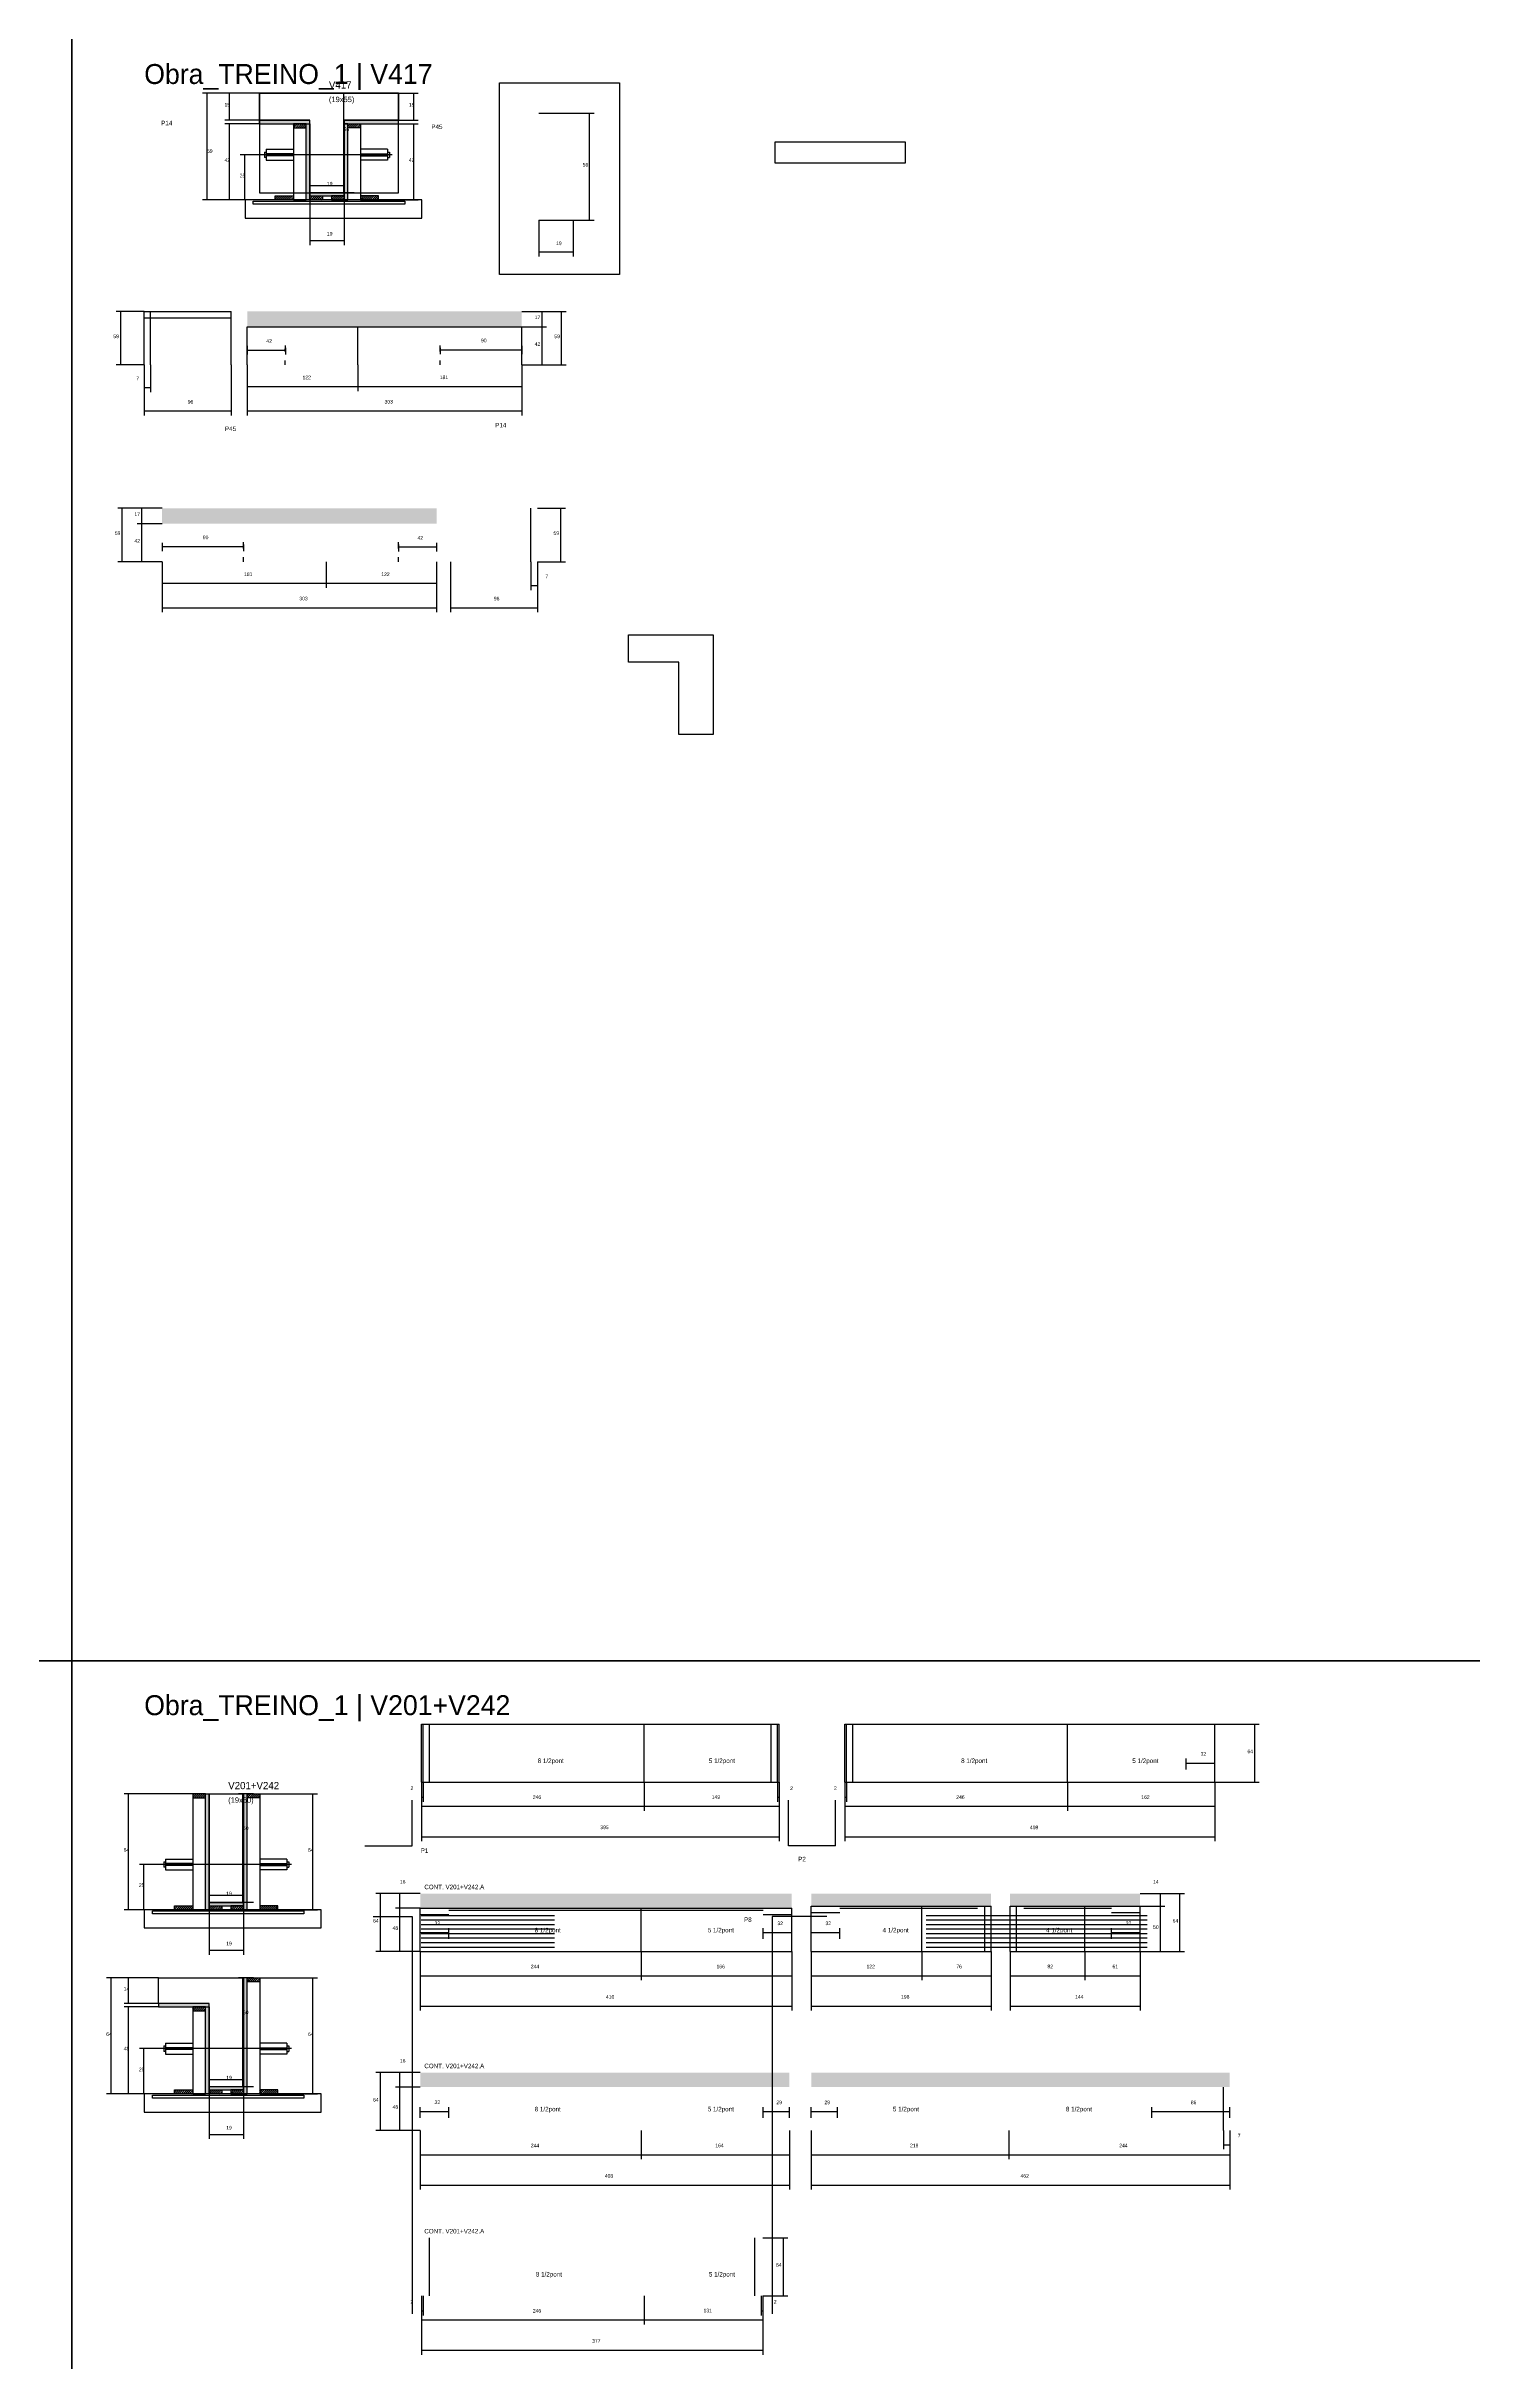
# Model space of a CAD drawing. Header units: metres. Extents: x -41 to 34840, y -36000 to 1848.
# Drawn here: x 17372 to 18947, y -7973 to -5418 of the extents above; entities that cross this region are included whole.
import ezdxf

# ---------------------------------------------------------------- set-up
doc = ezdxf.new("R2010")
doc.units = ezdxf.units.M
for name, color, linetype in [('barrote', 126, 'Continuous'), ('CELL_BORDER', 8, 'Continuous'), ('CONCRETO', 251, 'Continuous'), ('COTA', 4, 'Continuous'), ('Cota Seção (2x)', 4, 'Continuous'), ('cotas', 4, 'Continuous'), ('Hachura', 253, 'Continuous'), ('LABEL_ID', 3, 'Continuous'), ('Madeira', 126, 'Continuous'), ('NOMENCLATURA', 7, 'Continuous'), ('Painéis', 200, 'Continuous'), ('SARR_2.2x7', 40, 'Continuous'), ('SCO-___-LAJ', 4, 'Continuous'), ('TENSOR', 2, 'Continuous'), ('Texto Seção', 7, 'Continuous')]:
    doc.layers.add(name, color=color, linetype=linetype)

msp = doc.modelspace()

# ---------------------------------------------------------------- hatches: boundary and pattern name
at = {"layer": 'COTA'}
h = msp.add_hatch(dxfattribs=at)
h.set_pattern_fill('AR-CONC', scale=0.03)
h.paths.add_polyline_path([(17896.8, -5728), (17896.8, -5711), (17896.8, -5711), (17593.8, -5711), (17593.8, -5711), (17593.8, -5728), (17593.8, -5728), (17896.8, -5728)])
h = msp.add_hatch(dxfattribs=at)
h.set_pattern_fill('AR-CONC', scale=0.03)
h.paths.add_polyline_path([(17499.7, -5928.2), (17499.7, -5945.2), (17499.7, -5945.2), (17802.7, -5945.2), (17802.7, -5945.2), (17802.7, -5928.2), (17802.7, -5928.2), (17499.7, -5928.2)])
h = msp.add_hatch(dxfattribs=at)
h.set_pattern_fill('AR-CONC', scale=0.03)
h.paths.add_polyline_path([(18194.8, -7456.9), (17784.8, -7456.9), (17784.8, -7472.9), (18194.8, -7472.9)])
h = msp.add_hatch(dxfattribs=at)
h.set_pattern_fill('AR-CONC', scale=0.03)
h.paths.add_polyline_path([(18414.9, -7470.9), (18414.9, -7456.9), (18414.9, -7456.9), (18216.4, -7456.9), (18216.4, -7456.9), (18216.4, -7470.9), (18216.4, -7470.9), (18414.9, -7470.9)])
h = msp.add_hatch(dxfattribs=at)
h.set_pattern_fill('AR-CONC', scale=0.03)
h.paths.add_polyline_path([(18579.5, -7470.9), (18579.5, -7456.9), (18579.5, -7456.9), (18436, -7456.9), (18436, -7456.9), (18436, -7470.9), (18436, -7470.9), (18579.5, -7470.9)])
h = msp.add_hatch(dxfattribs=at)
h.set_pattern_fill('AR-CONC', scale=0.03)
h.paths.add_polyline_path([(18192.3, -7654.4), (17784.8, -7654.4), (17784.8, -7654.4), (17784.8, -7670.4), (17784.8, -7670.4), (18192.3, -7670.4), (18192.3, -7670.4), (18192.3, -7654.4)])
h = msp.add_hatch(dxfattribs=at)
h.set_pattern_fill('AR-CONC', scale=0.03)
h.paths.add_polyline_path([(18216.5, -7654.4), (18678.5, -7654.4), (18678.5, -7654.4), (18678.5, -7670.4), (18678.5, -7670.4), (18216.5, -7670.4), (18216.5, -7670.4), (18216.5, -7654.4)])
at = {"layer": 'Hachura'}
h = msp.add_hatch(color=8, dxfattribs=at)
h.dxf.hatch_style = 1
h.paths.add_polyline_path([(17662.7, -5504), (17662.7, -5500), (17662.7, -5500), (17607.1, -5500), (17607.1, -5500), (17607.1, -5504), (17607.1, -5504), (17662.7, -5504)])
h = msp.add_hatch(dxfattribs=at)
h.set_pattern_fill('ANSI31', scale=0.5)
h.paths.add_polyline_path([(17658.7, -5508.4), (17658.7, -5504), (17658.7, -5504), (17644.7, -5504), (17644.7, -5504), (17644.7, -5508.4), (17644.7, -5508.4), (17658.7, -5508.4)])
h = msp.add_hatch(color=8, dxfattribs=at)
h.dxf.hatch_style = 1
h.paths.add_polyline_path([(17658.7, -5504), (17662.7, -5504), (17662.7, -5504), (17662.7, -5588), (17662.7, -5588), (17658.7, -5588), (17658.7, -5588), (17658.7, -5504)])
h = msp.add_hatch(color=8, dxfattribs=at)
h.dxf.hatch_style = 1
h.paths.add_polyline_path([(17760.7, -5504), (17760.7, -5500), (17760.7, -5500), (17700.7, -5500), (17700.7, -5500), (17700.7, -5504), (17700.7, -5504), (17760.7, -5504)])
h = msp.add_hatch(color=8, dxfattribs=at)
h.dxf.hatch_style = 1
h.paths.add_polyline_path([(17704.7, -5504), (17700.7, -5504), (17700.7, -5504), (17700.7, -5588), (17700.7, -5588), (17704.7, -5588), (17704.7, -5588), (17704.7, -5504)])
h = msp.add_hatch(dxfattribs=at)
h.set_pattern_fill('ANSI31', scale=0.5)
h.paths.add_polyline_path([(17704.7, -5508.4), (17704.7, -5504), (17704.7, -5504), (17718.7, -5504), (17718.7, -5504), (17718.7, -5508.4), (17718.7, -5508.4), (17704.7, -5508.4)])
h = msp.add_hatch(dxfattribs=at)
h.set_pattern_fill('ANSI31', scale=0.5)
h.paths.add_polyline_path([(17624.7, -5588), (17624.7, -5583.6), (17624.7, -5583.6), (17644.7, -5583.6), (17644.7, -5583.6), (17644.7, -5588), (17644.7, -5588), (17624.7, -5588)])
h = msp.add_hatch(color=8, dxfattribs=at)
h.dxf.hatch_style = 1
h.paths.add_polyline_path([(17700.7, -5583.6), (17700.7, -5580), (17700.7, -5580), (17662.7, -5580), (17662.7, -5580), (17662.7, -5583.6), (17662.7, -5583.6), (17700.7, -5583.6)])
h = msp.add_hatch(dxfattribs=at)
h.set_pattern_fill('ANSI31', scale=0.5)
h.paths.add_polyline_path([(17662.7, -5588), (17662.7, -5583.6), (17662.7, -5583.6), (17676.7, -5583.6), (17676.7, -5583.6), (17676.7, -5588), (17676.7, -5588), (17662.7, -5588)])
h = msp.add_hatch(dxfattribs=at)
h.set_pattern_fill('ANSI31', scale=0.5)
h.paths.add_polyline_path([(17700.7, -5588), (17700.7, -5583.6), (17700.7, -5583.6), (17686.7, -5583.6), (17686.7, -5583.6), (17686.7, -5588), (17686.7, -5588), (17700.7, -5588)])
h = msp.add_hatch(dxfattribs=at)
h.set_pattern_fill('ANSI31', scale=0.5)
h.paths.add_polyline_path([(17738.7, -5588), (17738.7, -5583.6), (17738.7, -5583.6), (17718.7, -5583.6), (17718.7, -5583.6), (17718.7, -5588), (17718.7, -5588), (17738.7, -5588)])
h = msp.add_hatch(dxfattribs=at)
h.set_pattern_fill('ANSI31', scale=0.5)
h.paths.add_polyline_path([(17547.5, -7351.1), (17547.5, -7346.7), (17547.5, -7346.7), (17533.5, -7346.7), (17533.5, -7346.7), (17533.5, -7351.1), (17533.5, -7351.1), (17547.5, -7351.1)])
h = msp.add_hatch(color=8, dxfattribs=at)
h.dxf.hatch_style = 1
h.paths.add_polyline_path([(17547.5, -7346.7), (17551.5, -7346.7), (17551.5, -7346.7), (17551.5, -7474.7), (17551.5, -7474.7), (17547.5, -7474.7), (17547.5, -7474.7), (17547.5, -7346.7)])
h = msp.add_hatch(color=8, dxfattribs=at)
h.dxf.hatch_style = 1
h.paths.add_polyline_path([(17593.5, -7346.7), (17589.5, -7346.7), (17589.5, -7346.7), (17589.5, -7474.7), (17589.5, -7474.7), (17593.5, -7474.7), (17593.5, -7474.7), (17593.5, -7346.7)])
h = msp.add_hatch(dxfattribs=at)
h.set_pattern_fill('ANSI31', scale=0.5)
h.paths.add_polyline_path([(17593.5, -7351.1), (17593.5, -7346.7), (17593.5, -7346.7), (17607.5, -7346.7), (17607.5, -7346.7), (17607.5, -7351.1), (17607.5, -7351.1), (17593.5, -7351.1)])
h = msp.add_hatch(dxfattribs=at)
h.set_pattern_fill('ANSI31', scale=0.5)
h.paths.add_polyline_path([(17513.5, -7474.7), (17513.5, -7470.3), (17513.5, -7470.3), (17533.5, -7470.3), (17533.5, -7470.3), (17533.5, -7474.7), (17533.5, -7474.7), (17513.5, -7474.7)])
h = msp.add_hatch(color=8, dxfattribs=at)
h.dxf.hatch_style = 1
h.paths.add_polyline_path([(17589.5, -7470.3), (17589.5, -7466.7), (17589.5, -7466.7), (17551.5, -7466.7), (17551.5, -7466.7), (17551.5, -7470.3), (17551.5, -7470.3), (17589.5, -7470.3)])
h = msp.add_hatch(dxfattribs=at)
h.set_pattern_fill('ANSI31', scale=0.5)
h.paths.add_polyline_path([(17551.5, -7474.7), (17551.5, -7470.3), (17551.5, -7470.3), (17565.5, -7470.3), (17565.5, -7470.3), (17565.5, -7474.7), (17565.5, -7474.7), (17551.5, -7474.7)])
h = msp.add_hatch(dxfattribs=at)
h.set_pattern_fill('ANSI31', scale=0.5)
h.paths.add_polyline_path([(17589.5, -7474.7), (17589.5, -7470.3), (17589.5, -7470.3), (17575.5, -7470.3), (17575.5, -7470.3), (17575.5, -7474.7), (17575.5, -7474.7), (17589.5, -7474.7)])
h = msp.add_hatch(dxfattribs=at)
h.set_pattern_fill('ANSI31', scale=0.5)
h.paths.add_polyline_path([(17627.5, -7474.7), (17627.5, -7470.3), (17627.5, -7470.3), (17607.5, -7470.3), (17607.5, -7470.3), (17607.5, -7474.7), (17607.5, -7474.7), (17627.5, -7474.7)])
h = msp.add_hatch(color=8, dxfattribs=at)
h.dxf.hatch_style = 1
h.paths.add_polyline_path([(17593.5, -7550), (17589.5, -7550), (17589.5, -7550), (17589.5, -7678), (17589.5, -7678), (17593.5, -7678), (17593.5, -7678), (17593.5, -7550)])
h = msp.add_hatch(dxfattribs=at)
h.set_pattern_fill('ANSI31', scale=0.5)
h.paths.add_polyline_path([(17593.5, -7554.4), (17593.5, -7550), (17593.5, -7550), (17607.5, -7550), (17607.5, -7550), (17607.5, -7554.4), (17607.5, -7554.4), (17593.5, -7554.4)])
h = msp.add_hatch(color=8, dxfattribs=at)
h.dxf.hatch_style = 1
h.paths.add_polyline_path([(17551.5, -7582), (17551.5, -7578), (17551.5, -7578), (17495.9, -7578), (17495.9, -7578), (17495.9, -7582), (17495.9, -7582), (17551.5, -7582)])
h = msp.add_hatch(dxfattribs=at)
h.set_pattern_fill('ANSI31', scale=0.5)
h.paths.add_polyline_path([(17547.5, -7586.4), (17547.5, -7582), (17547.5, -7582), (17533.5, -7582), (17533.5, -7582), (17533.5, -7586.4), (17533.5, -7586.4), (17547.5, -7586.4)])
h = msp.add_hatch(color=8, dxfattribs=at)
h.dxf.hatch_style = 1
h.paths.add_polyline_path([(17547.5, -7578), (17551.5, -7578), (17551.5, -7578), (17551.5, -7678), (17551.5, -7678), (17547.5, -7678), (17547.5, -7678), (17547.5, -7578)])
h = msp.add_hatch(dxfattribs=at)
h.set_pattern_fill('ANSI31', scale=0.5)
h.paths.add_polyline_path([(17513.5, -7678), (17513.5, -7673.6), (17513.5, -7673.6), (17533.5, -7673.6), (17533.5, -7673.6), (17533.5, -7678), (17533.5, -7678), (17513.5, -7678)])
h = msp.add_hatch(color=8, dxfattribs=at)
h.dxf.hatch_style = 1
h.paths.add_polyline_path([(17589.5, -7673.6), (17589.5, -7670), (17589.5, -7670), (17551.5, -7670), (17551.5, -7670), (17551.5, -7673.6), (17551.5, -7673.6), (17589.5, -7673.6)])
h = msp.add_hatch(dxfattribs=at)
h.set_pattern_fill('ANSI31', scale=0.5)
h.paths.add_polyline_path([(17551.5, -7678), (17551.5, -7673.6), (17551.5, -7673.6), (17565.5, -7673.6), (17565.5, -7673.6), (17565.5, -7678), (17565.5, -7678), (17551.5, -7678)])
h = msp.add_hatch(dxfattribs=at)
h.set_pattern_fill('ANSI31', scale=0.5)
h.paths.add_polyline_path([(17589.5, -7678), (17589.5, -7673.6), (17589.5, -7673.6), (17575.5, -7673.6), (17575.5, -7673.6), (17575.5, -7678), (17575.5, -7678), (17589.5, -7678)])
h = msp.add_hatch(dxfattribs=at)
h.set_pattern_fill('ANSI31', scale=0.5)
h.paths.add_polyline_path([(17627.5, -7678), (17627.5, -7673.6), (17627.5, -7673.6), (17607.5, -7673.6), (17607.5, -7673.6), (17607.5, -7678), (17607.5, -7678), (17627.5, -7678)])

# ---------------------------------------------------------------- linework, layer by layer
for p, q in [((17612.7, -5535.1), (17612.7, -5541.1)), ((17612.7, -5535.1), (17614.7, -5535.1)), ((17614.7, -5541.1), (17612.7, -5541.1)), ((17614.7, -5532.1), (17614.7, -5544.1)), ((17614.7, -5532.1), (17644.7, -5532.1)), ((17644.7, -5537.1), (17614.7, -5537.1)), ((17644.7, -5539.1), (17614.7, -5539.1)), ((17614.7, -5544.1), (17644.7, -5544.1)), ((17748.7, -5532.1), (17718.7, -5532.1)), ((17718.7, -5537.1), (17748.7, -5537.1)), ((17718.7, -5539.1), (17748.7, -5539.1)), ((17748.7, -5544.1), (17718.7, -5544.1)), ((17748.7, -5532.1), (17748.7, -5544.1)), ((17748.7, -5535.1), (17750.7, -5535.1)), ((17748.7, -5541.1), (17750.7, -5541.1)), ((17750.7, -5535.1), (17750.7, -5541.1)), ((17501.5, -7421.8), (17501.5, -7427.8)), ((17501.5, -7421.8), (17503.5, -7421.8)), ((17503.5, -7427.8), (17501.5, -7427.8)), ((17503.5, -7418.8), (17503.5, -7430.8)), ((17503.5, -7418.8), (17533.5, -7418.8)), ((17533.5, -7423.8), (17503.5, -7423.8)), ((17533.5, -7425.8), (17503.5, -7425.8)), ((17503.5, -7430.8), (17533.5, -7430.8)), ((17637.5, -7418.8), (17607.5, -7418.8)), ((17607.5, -7423.8), (17637.5, -7423.8)), ((17607.5, -7425.8), (17637.5, -7425.8)), ((17637.5, -7430.8), (17607.5, -7430.8)), ((17637.5, -7418.8), (17637.5, -7430.8)), ((17637.5, -7421.8), (17639.5, -7421.8)), ((17637.5, -7427.8), (17639.5, -7427.8)), ((17639.5, -7421.8), (17639.5, -7427.8)), ((17501.5, -7625), (17501.5, -7631)), ((17501.5, -7625), (17503.5, -7625)), ((17503.5, -7631), (17501.5, -7631)), ((17503.5, -7622), (17503.5, -7634)), ((17503.5, -7622), (17533.5, -7622)), ((17533.5, -7627), (17503.5, -7627)), ((17533.5, -7629), (17503.5, -7629)), ((17503.5, -7634), (17533.5, -7634)), ((17637.5, -7622), (17607.5, -7622)), ((17607.5, -7627), (17637.5, -7627)), ((17607.5, -7629), (17637.5, -7629)), ((17637.5, -7634), (17607.5, -7634)), ((17637.5, -7622), (17637.5, -7634)), ((17637.5, -7625), (17639.5, -7625)), ((17637.5, -7631), (17639.5, -7631)), ((17639.5, -7625), (17639.5, -7631))]:
    msp.add_line(p, q)
at = {"layer": 'barrote'}
for points in [[(17591.3, -5608), (17786.5, -5608), (17786.5, -5588), (17591.3, -5588)], [(17480, -7494.7), (17675.2, -7494.7), (17675.2, -7474.7), (17480, -7474.7)], [(17480, -7698), (17675.2, -7698), (17675.2, -7678), (17480, -7678)]]:
    msp.add_lwpolyline(points, close=True, dxfattribs=at)
at = {"layer": 'CELL_BORDER'}
for points in [[(14500, -7200), (17400, -7200), (17400, -5400), (14500, -5400)], [(17400, -7200), (20300, -7200), (20300, -5400), (17400, -5400)], [(14500, -9000), (17400, -9000), (17400, -7200), (14500, -7200)], [(17400, -9000), (20300, -9000), (20300, -7200), (17400, -7200)]]:
    msp.add_lwpolyline(points, close=True, dxfattribs=at)
at = {"layer": 'CONCRETO'}
for points in [[(17607.1, -5500), (17607.1, -5470), (17760.7, -5470), (17760.7, -5500), (17700.7, -5500), (17700.7, -5580), (17662.7, -5580), (17662.7, -5500)], [(17607.1, -5580), (17760.7, -5580), (17760.7, -5470), (17607.1, -5470)], [(18014.6, -6098), (18014.6, -6068), (18108.2, -6068), (18108.2, -6098), (18108.2, -6098), (18108.2, -6178), (18070.2, -6178), (18070.2, -6098)], [(17551.5, -7346.7), (17551.5, -7346.7), (17589.5, -7346.7), (17589.5, -7374.7), (17589.5, -7374.7), (17589.5, -7466.7), (17551.5, -7466.7), (17551.5, -7346.7)], [(17495.9, -7578), (17495.9, -7550), (17589.5, -7550), (17589.5, -7578), (17589.5, -7578), (17589.5, -7670), (17551.5, -7670), (17551.5, -7578)]]:
    msp.add_lwpolyline(points, close=True, dxfattribs=at)
at = {"layer": 'COTA'}
for p, q in [((17607.1, -5470), (17544.3, -5470)), ((17549.3, -5588), (17549.3, -5470)), ((17607.1, -5470), (17569.1, -5470)), ((17574.1, -5500), (17574.1, -5470)), ((17760.7, -5470), (17782.6, -5470)), ((17777.6, -5500), (17777.6, -5470)), ((17953.6, -5492.1), (17976.6, -5492.1)), ((17971.6, -5610.1), (17971.6, -5492.1)), ((17607.1, -5500), (17569.1, -5500)), ((17607.1, -5504), (17569.1, -5504)), ((17574.1, -5588), (17574.1, -5504)), ((17760.7, -5500), (17782.6, -5500)), ((17760.7, -5504), (17782.6, -5504)), ((17777.6, -5588), (17777.6, -5504)), ((17609.4, -5538.1), (17585.9, -5538.1)), ((17590.9, -5588), (17590.9, -5538.1)), ((17629.1, -5588), (17544.3, -5588)), ((17629.1, -5588), (17569.1, -5588)), ((17609.4, -5588), (17585.9, -5588)), ((17662.7, -5588), (17662.7, -5637.7)), ((17700.7, -5588), (17700.7, -5637.7)), ((17734.3, -5588), (17782.6, -5588)), ((17915.7, -5610.1), (17915.7, -5650.3)), ((17953.6, -5610.1), (17953.6, -5650.3)), ((17953.6, -5610.1), (17976.6, -5610.1)), ((17662.7, -5632.7), (17700.7, -5632.7)), ((17915.7, -5645.3), (17953.6, -5645.3)), ((17896.8, -5711), (17924.2, -5711)), ((17896.8, -5711), (17945.8, -5711)), ((17919.2, -5728), (17919.2, -5711)), ((17940.8, -5770), (17940.8, -5711)), ((17896.8, -5728), (17924.2, -5728)), ((17896.8, -5728), (17924.2, -5728)), ((17919.2, -5770), (17919.2, -5728)), ((17480, -5770), (17480, -5825.8)), ((17480, -5770), (17480, -5800.1)), ((17487, -5770), (17487, -5800.1)), ((17576, -5770), (17576, -5825.8)), ((17593.8, -5770), (17593.8, -5798.8)), ((17593.8, -5770), (17593.8, -5825.8)), ((17715.8, -5770), (17715.8, -5798.8)), ((17715.8, -5770), (17715.8, -5798.8)), ((17896.8, -5770), (17896.8, -5798.8)), ((17896.8, -5770), (17896.8, -5825.8)), ((17896.8, -5770), (17924.2, -5770)), ((17896.8, -5770), (17945.8, -5770)), ((17480, -5795.1), (17487, -5795.1)), ((17593.8, -5793.8), (17715.8, -5793.8)), ((17715.8, -5793.8), (17896.8, -5793.8)), ((17480, -5820.8), (17576, -5820.8)), ((17593.8, -5820.8), (17896.8, -5820.8)), ((17499.7, -5928.2), (17450.7, -5928.2)), ((17455.7, -5987.2), (17455.7, -5928.2)), ((17499.7, -5928.2), (17472.3, -5928.2)), ((17499.7, -5945.2), (17472.3, -5945.2)), ((17499.7, -5945.2), (17472.3, -5945.2)), ((17477.3, -5945.2), (17477.3, -5928.2)), ((17477.3, -5987.2), (17477.3, -5945.2)), ((17499.7, -5987.2), (17450.7, -5987.2)), ((17499.7, -5987.2), (17472.3, -5987.2)), ((17499.7, -5987.2), (17499.7, -6016)), ((17499.7, -5987.2), (17499.7, -6043)), ((17680.7, -5987.2), (17680.7, -6016)), ((17680.7, -5987.2), (17680.7, -6016)), ((17802.7, -5987.2), (17802.7, -6016)), ((17802.7, -5987.2), (17802.7, -6043)), ((17818, -5987.2), (17818, -6043)), ((17907, -5987.2), (17907, -6018.4)), ((17914, -5987.2), (17914, -6043)), ((17914, -5987.2), (17914, -6018.4)), ((17499.7, -6011), (17680.7, -6011)), ((17680.7, -6011), (17802.7, -6011)), ((17907, -6013.4), (17914, -6013.4)), ((17499.7, -6038), (17802.7, -6038)), ((17818, -6038), (17914, -6038)), ((18662, -7270), (18711.1, -7270)), ((18706.1, -7334), (18706.1, -7270)), ((17533.5, -7346.7), (17457.8, -7346.7)), ((17462.8, -7474.7), (17462.8, -7346.7)), ((17607.5, -7346.7), (17671.3, -7346.7)), ((17666.3, -7474.7), (17666.3, -7346.7)), ((17786, -7334), (17786, -7365.5)), ((17786, -7334), (17786, -7399.1)), ((17786, -7334), (17786, -7355.6)), ((17786, -7350.6), (17788, -7350.6)), ((17788, -7334), (17788, -7355.6)), ((18032, -7334), (18032, -7365.5)), ((18032, -7334), (18032, -7365.5)), ((18179, -7334), (18179, -7355.6)), ((18179, -7350.6), (18181, -7350.6)), ((18181, -7334), (18181, -7365.5)), ((18181, -7334), (18181, -7399.1)), ((18181, -7334), (18181, -7355.6)), ((18253.5, -7334), (18253.5, -7365.5)), ((18253.5, -7334), (18253.5, -7399.1)), ((18253.5, -7334), (18253.5, -7355.6)), ((18253.5, -7350.6), (18255.5, -7350.6)), ((18255.5, -7334), (18255.5, -7355.6)), ((18499.5, -7334), (18499.5, -7365.5)), ((18499.5, -7334), (18499.5, -7365.5)), ((18662, -7334), (18662, -7365.5)), ((18662, -7334), (18662, -7399.1)), ((18662, -7334), (18711.1, -7334)), ((17786, -7360.5), (18032, -7360.5)), ((18032, -7360.5), (18181, -7360.5)), ((18253.5, -7360.5), (18499.5, -7360.5)), ((18499.5, -7360.5), (18662, -7360.5)), ((17786, -7394.1), (18181, -7394.1)), ((18253.5, -7394.1), (18662, -7394.1)), ((17498.2, -7424.8), (17474.6, -7424.8)), ((17479.6, -7474.7), (17479.6, -7424.8)), ((17784.8, -7456.9), (17735.7, -7456.9)), ((17740.7, -7520.9), (17740.7, -7456.9)), ((17784.8, -7456.9), (17757.3, -7456.9)), ((17762.3, -7472.9), (17762.3, -7456.9)), ((18579.5, -7456.9), (18628.5, -7456.9)), ((18579.5, -7456.9), (18606.9, -7456.9)), ((18601.9, -7470.9), (18601.9, -7456.9)), ((18623.5, -7520.9), (18623.5, -7456.9)), ((17517.9, -7474.7), (17457.8, -7474.7)), ((17498.2, -7474.7), (17474.6, -7474.7)), ((17551.5, -7474.7), (17551.5, -7524.5)), ((17589.5, -7474.7), (17589.5, -7524.5)), ((17623.1, -7474.7), (17671.3, -7474.7)), ((17784.8, -7472.9), (17757.3, -7472.9)), ((17784.8, -7472.9), (17757.3, -7472.9)), ((17762.3, -7520.9), (17762.3, -7472.9)), ((18579.5, -7470.9), (18606.9, -7470.9)), ((18579.5, -7470.9), (18606.9, -7470.9)), ((18601.9, -7520.9), (18601.9, -7470.9)), ((17551.5, -7519.5), (17589.5, -7519.5)), ((17784.8, -7520.9), (17735.7, -7520.9)), ((17784.8, -7520.9), (17757.3, -7520.9)), ((17784.8, -7520.9), (17784.8, -7552.5)), ((17784.8, -7520.9), (17784.8, -7586)), ((18028.8, -7520.9), (18028.8, -7552.5)), ((18028.8, -7520.9), (18028.8, -7552.5)), ((18194.8, -7520.9), (18194.8, -7552.5)), ((18194.8, -7520.9), (18194.8, -7586)), ((18216.4, -7520.9), (18216.4, -7552.5)), ((18216.4, -7520.9), (18216.4, -7586)), ((18338.4, -7520.9), (18338.4, -7552.5)), ((18338.4, -7520.9), (18338.4, -7552.5)), ((18414.9, -7520.9), (18414.9, -7552.5)), ((18414.9, -7520.9), (18414.9, -7586)), ((18436, -7520.9), (18436, -7552.5)), ((18436, -7520.9), (18436, -7586)), ((18518.5, -7520.9), (18518.5, -7552.5)), ((18518.5, -7520.9), (18518.5, -7552.5)), ((18579.5, -7520.9), (18628.5, -7520.9)), ((18579.5, -7520.9), (18606.9, -7520.9)), ((18579.5, -7520.9), (18579.5, -7552.5)), ((18579.5, -7520.9), (18579.5, -7586)), ((17495.9, -7550), (17438.5, -7550)), ((17443.5, -7678), (17443.5, -7550)), ((17495.9, -7550), (17457.8, -7550)), ((17462.8, -7578), (17462.8, -7550)), ((17607.5, -7550), (17671.3, -7550)), ((17666.3, -7678), (17666.3, -7550)), ((17784.8, -7547.5), (18028.8, -7547.5)), ((18028.8, -7547.5), (18194.8, -7547.5)), ((18216.4, -7547.5), (18338.4, -7547.5)), ((18338.4, -7547.5), (18414.9, -7547.5)), ((18436, -7547.5), (18518.5, -7547.5)), ((18518.5, -7547.5), (18579.5, -7547.5)), ((17495.9, -7578), (17457.8, -7578)), ((17495.9, -7582), (17457.8, -7582)), ((17462.8, -7678), (17462.8, -7582)), ((17784.8, -7581), (18194.8, -7581)), ((18216.4, -7581), (18414.9, -7581)), ((18436, -7581), (18579.5, -7581)), ((17498.2, -7628), (17474.6, -7628)), ((17479.6, -7678), (17479.6, -7628)), ((17784.8, -7654.4), (17735.7, -7654.4)), ((17740.7, -7718.4), (17740.7, -7654.4)), ((17784.8, -7654.4), (17757.3, -7654.4)), ((17762.3, -7670.4), (17762.3, -7654.4)), ((17517.9, -7678), (17438.5, -7678)), ((17517.9, -7678), (17457.8, -7678)), ((17498.2, -7678), (17474.6, -7678)), ((17551.5, -7678), (17551.5, -7727.7)), ((17589.5, -7678), (17589.5, -7727.7)), ((17623.1, -7678), (17671.3, -7678)), ((17784.8, -7670.4), (17757.3, -7670.4)), ((17784.8, -7670.4), (17757.3, -7670.4)), ((17762.3, -7718.4), (17762.3, -7670.4)), ((17551.5, -7722.7), (17589.5, -7722.7)), ((17784.8, -7718.4), (17735.7, -7718.4)), ((17784.8, -7718.4), (17757.3, -7718.4)), ((17784.8, -7718.4), (17784.8, -7750)), ((17784.8, -7718.4), (17784.8, -7783.5)), ((18028.8, -7718.4), (18028.8, -7750)), ((18028.8, -7718.4), (18028.8, -7750)), ((18192.3, -7718.4), (18192.3, -7750)), ((18192.3, -7718.4), (18192.3, -7783.5)), ((18216.5, -7718.4), (18216.5, -7750)), ((18216.5, -7718.4), (18216.5, -7783.5)), ((18434.5, -7718.4), (18434.5, -7750)), ((18434.5, -7718.4), (18434.5, -7750)), ((18671.5, -7718.4), (18671.5, -7739.1)), ((18671.5, -7734.1), (18678.5, -7734.1)), ((18678.5, -7718.4), (18678.5, -7750)), ((18678.5, -7718.4), (18678.5, -7783.5)), ((18678.5, -7718.4), (18678.5, -7739.1)), ((17784.8, -7745), (18028.8, -7745)), ((18028.8, -7745), (18192.3, -7745)), ((18216.5, -7745), (18434.5, -7745)), ((18434.5, -7745), (18678.5, -7745)), ((17784.8, -7778.5), (18192.3, -7778.5)), ((18216.5, -7778.5), (18678.5, -7778.5)), ((17786, -7900.7), (17786, -7932.3)), ((17786, -7900.7), (17786, -7965.8)), ((17786, -7900.7), (17786, -7922.4)), ((17786, -7917.4), (17788, -7917.4)), ((17788, -7900.7), (17788, -7922.4)), ((18032, -7900.7), (18032, -7932.3)), ((18032, -7900.7), (18032, -7932.3)), ((18161, -7900.7), (18161, -7922.4)), ((18161, -7917.4), (18163, -7917.4)), ((18163, -7900.7), (18163, -7932.3)), ((18163, -7900.7), (18163, -7965.8)), ((18163, -7900.7), (18163, -7922.4)), ((17786, -7927.3), (18032, -7927.3)), ((18032, -7927.3), (18163, -7927.3)), ((17786, -7960.8), (18163, -7960.8))]:
    msp.add_line(p, q, dxfattribs=at)
at = {"layer": 'Cota Seção (2x)'}
for p, q in [((17711.7, -5470), (17695.2, -5470)), ((17700.2, -5580), (17700.2, -5470)), ((17662.7, -5588), (17662.7, -5567)), ((17700.7, -5588), (17700.7, -5567)), ((17662.7, -5572), (17700.7, -5572)), ((17711.7, -5580), (17695.2, -5580)), ((17480, -5711), (17449, -5711)), ((17454, -5770), (17454, -5711)), ((17480, -5770), (17449, -5770)), ((17593.8, -5749), (17593.8, -5758.6)), ((17593.8, -5753.6), (17635.8, -5753.6)), ((17635.8, -5751), (17635.8, -5758.6)), ((17806.8, -5751), (17806.8, -5758.2)), ((17806.8, -5753.2), (17896.8, -5753.2)), ((17896.8, -5749), (17896.8, -5758.2)), ((17914, -5928.2), (17945, -5928.2)), ((17940, -5987.2), (17940, -5928.2)), ((17499.7, -5966.2), (17499.7, -5975.4)), ((17499.7, -5970.4), (17589.7, -5970.4)), ((17589.7, -5968.2), (17589.7, -5975.4)), ((17760.7, -5968.2), (17760.7, -5975.9)), ((17760.7, -5970.9), (17802.7, -5970.9)), ((17802.7, -5966.2), (17802.7, -5975.9)), ((17914, -5987.2), (17945, -5987.2)), ((18630.5, -7320), (18630.5, -7307.9)), ((18630.5, -7312.9), (18662, -7312.9)), ((18662, -7320), (18662, -7307.9)), ((17600.5, -7346.7), (17584, -7346.7)), ((17589, -7466.7), (17589, -7346.7)), ((17551.5, -7474.7), (17551.5, -7453.7)), ((17551.5, -7458.7), (17589.5, -7458.7)), ((17589.5, -7474.7), (17589.5, -7453.7)), ((17600.5, -7466.7), (17584, -7466.7)), ((17784.8, -7506.9), (17784.8, -7494.9)), ((17784.8, -7499.9), (17816.3, -7499.9)), ((17816.3, -7506.9), (17816.3, -7494.9)), ((18163.3, -7506.9), (18163.3, -7494.9)), ((18163.3, -7499.9), (18194.8, -7499.9)), ((18194.8, -7506.9), (18194.8, -7494.9)), ((18216.4, -7506.9), (18216.4, -7494.9)), ((18216.4, -7499.9), (18247.9, -7499.9)), ((18247.9, -7506.9), (18247.9, -7494.9)), ((18548, -7506.9), (18548, -7494.9)), ((18548, -7499.9), (18579.5, -7499.9)), ((18579.5, -7506.9), (18579.5, -7494.9)), ((17600.5, -7550), (17584, -7550)), ((17589, -7670), (17589, -7550)), ((17551.5, -7678), (17551.5, -7657)), ((17551.5, -7662), (17589.5, -7662)), ((17589.5, -7678), (17589.5, -7657)), ((17600.5, -7670), (17584, -7670)), ((17784.8, -7704.4), (17784.8, -7692.4)), ((17784.8, -7697.4), (17816.3, -7697.4)), ((17816.3, -7704.4), (17816.3, -7692.4)), ((18163.3, -7704.4), (18163.3, -7692.4)), ((18163.3, -7697.4), (18192.3, -7697.4)), ((18192.3, -7704.4), (18192.3, -7692.4)), ((18216.5, -7704.4), (18216.5, -7692.4)), ((18216.5, -7697.4), (18245.5, -7697.4)), ((18245.5, -7704.4), (18245.5, -7692.4)), ((18592.5, -7704.4), (18592.5, -7692.4)), ((18592.5, -7697.4), (18678.5, -7697.4)), ((18678.5, -7704.4), (18678.5, -7692.4)), ((18163, -7836.7), (18190.6, -7836.7)), ((18185.6, -7900.7), (18185.6, -7836.7)), ((18163, -7900.7), (18190.6, -7900.7))]:
    msp.add_line(p, q, dxfattribs=at)
at = {"layer": 'Cotas'}
msp.add_lwpolyline([(17872.2, -5458.7), (18004.6, -5458.7), (18004.6, -5670.3), (17872.2, -5670.3)], close=True, dxfattribs=at)
at = {"layer": 'Madeira'}
for points in [[(17658.7, -5508.4), (17658.7, -5504), (17644.7, -5504), (17644.7, -5508.4)], [(17658.7, -5504), (17644.7, -5504), (17644.7, -5588), (17658.7, -5588)], [(17704.7, -5508.4), (17704.7, -5504), (17718.7, -5504), (17718.7, -5508.4)], [(17704.7, -5504), (17718.7, -5504), (17718.7, -5588), (17704.7, -5588)], [(17591.3, -5608), (17786.5, -5608), (17786.5, -5588), (17591.3, -5588)], [(17624.7, -5588), (17624.7, -5583.6), (17644.7, -5583.6), (17644.7, -5588)], [(17662.7, -5588), (17662.7, -5583.6), (17676.7, -5583.6), (17676.7, -5588)], [(17700.7, -5588), (17700.7, -5583.6), (17686.7, -5583.6), (17686.7, -5588)], [(17738.7, -5588), (17738.7, -5583.6), (17718.7, -5583.6), (17718.7, -5588)], [(17547.5, -7351.1), (17547.5, -7346.7), (17533.5, -7346.7), (17533.5, -7351.1)], [(17547.5, -7346.7), (17533.5, -7346.7), (17533.5, -7474.7), (17547.5, -7474.7)], [(17593.5, -7351.1), (17593.5, -7346.7), (17607.5, -7346.7), (17607.5, -7351.1)], [(17593.5, -7346.7), (17607.5, -7346.7), (17607.5, -7474.7), (17593.5, -7474.7)], [(17480, -7494.7), (17675.2, -7494.7), (17675.2, -7474.7), (17480, -7474.7)], [(17513.5, -7474.7), (17513.5, -7470.3), (17533.5, -7470.3), (17533.5, -7474.7)], [(17551.5, -7474.7), (17551.5, -7470.3), (17565.5, -7470.3), (17565.5, -7474.7)], [(17589.5, -7474.7), (17589.5, -7470.3), (17575.5, -7470.3), (17575.5, -7474.7)], [(17627.5, -7474.7), (17627.5, -7470.3), (17607.5, -7470.3), (17607.5, -7474.7)], [(17593.5, -7554.4), (17593.5, -7550), (17607.5, -7550), (17607.5, -7554.4)], [(17593.5, -7550), (17607.5, -7550), (17607.5, -7678), (17593.5, -7678)], [(17547.5, -7586.4), (17547.5, -7582), (17533.5, -7582), (17533.5, -7586.4)], [(17547.5, -7582), (17533.5, -7582), (17533.5, -7678), (17547.5, -7678)], [(17480, -7698), (17675.2, -7698), (17675.2, -7678), (17480, -7678)], [(17513.5, -7678), (17513.5, -7673.6), (17533.5, -7673.6), (17533.5, -7678)], [(17551.5, -7678), (17551.5, -7673.6), (17565.5, -7673.6), (17565.5, -7678)], [(17589.5, -7678), (17589.5, -7673.6), (17575.5, -7673.6), (17575.5, -7678)], [(17627.5, -7678), (17627.5, -7673.6), (17607.5, -7673.6), (17607.5, -7678)]]:
    msp.add_lwpolyline(points, close=True, dxfattribs=at)
at = {"layer": 'NOMENCLATURA'}
for p, q in [((17775.8, -7404.3), (17775.8, -7353.9)), ((18191.2, -7404.3), (18191.2, -7353.9)), ((18243.3, -7404.3), (18243.3, -7353.9)), ((17723.7, -7404.3), (17775.8, -7404.3)), ((18243.3, -7404.3), (18191.2, -7404.3)), ((17732.9, -7482.2), (17775.8, -7482.2)), ((17775.8, -7482.2), (17775.8, -7920.7)), ((18233.8, -7482.2), (18173.2, -7482.2)), ((18173.2, -7482.2), (18173.2, -7920.7))]:
    msp.add_line(p, q, dxfattribs=at)
at = {"layer": 'Painéis'}
for p, q in [((17915.7, -5492.1), (17953.6, -5492.1)), ((17607.1, -5500), (17662.7, -5500)), ((17607.1, -5504), (17607.1, -5500)), ((17662.7, -5504), (17662.7, -5500)), ((17662.7, -5588), (17662.7, -5504)), ((17700.7, -5500), (17760.7, -5500)), ((17700.7, -5504), (17700.7, -5500)), ((17700.7, -5588), (17700.7, -5504)), ((17760.7, -5504), (17760.7, -5500)), ((17662.7, -5580), (17700.7, -5580)), ((17662.7, -5583.6), (17662.7, -5580)), ((17700.7, -5583.6), (17700.7, -5580)), ((17915.7, -5610.1), (17953.6, -5610.1)), ((17480, -5711), (17576, -5711)), ((17480, -5770), (17480, -5711)), ((17576, -5770), (17576, -5711)), ((17593.8, -5728), (17896.8, -5728)), ((17593.8, -5770), (17593.8, -5728)), ((17715.8, -5770), (17715.8, -5728)), ((17896.8, -5770), (17896.8, -5728)), ((17786, -7270), (18181, -7270)), ((17786, -7334), (17786, -7270)), ((17788, -7334), (17788, -7270)), ((18032, -7334), (18032, -7270)), ((18179, -7334), (18179, -7270)), ((18181, -7334), (18181, -7270)), ((18253.5, -7270), (18662, -7270)), ((18253.5, -7334), (18253.5, -7270)), ((18255.5, -7334), (18255.5, -7270)), ((18499.5, -7334), (18499.5, -7270)), ((18662, -7334), (18662, -7270)), ((17786, -7334), (18181, -7334)), ((18253.5, -7334), (18662, -7334)), ((17551.5, -7466.7), (17589.5, -7466.7)), ((17784.8, -7472.9), (18194.8, -7472.9)), ((17784.8, -7520.9), (17784.8, -7472.9)), ((18028.8, -7520.9), (18028.8, -7472.9)), ((18194.8, -7520.9), (18194.8, -7472.9)), ((18216.4, -7470.9), (18414.9, -7470.9)), ((18216.4, -7520.9), (18216.4, -7470.9)), ((18338.4, -7520.9), (18338.4, -7470.9)), ((18414.9, -7520.9), (18414.9, -7470.9)), ((18436, -7470.9), (18579.5, -7470.9)), ((18436, -7520.9), (18436, -7470.9)), ((18518.5, -7520.9), (18518.5, -7470.9)), ((18579.5, -7520.9), (18579.5, -7470.9)), ((17784.8, -7520.9), (18194.8, -7520.9)), ((18216.4, -7520.9), (18414.9, -7520.9)), ((18436, -7520.9), (18579.5, -7520.9))]:
    msp.add_line(p, q, dxfattribs=at)
for points in [[(17662.7, -5504), (17662.7, -5500), (17607.1, -5500), (17607.1, -5504)], [(17658.7, -5504), (17662.7, -5504), (17662.7, -5588), (17658.7, -5588)], [(17760.7, -5504), (17760.7, -5500), (17700.7, -5500), (17700.7, -5504)], [(17704.7, -5504), (17700.7, -5504), (17700.7, -5588), (17704.7, -5588)], [(17700.7, -5583.6), (17700.7, -5580), (17662.7, -5580), (17662.7, -5583.6)], [(17547.5, -7346.7), (17551.5, -7346.7), (17551.5, -7474.7), (17547.5, -7474.7)], [(17593.5, -7346.7), (17589.5, -7346.7), (17589.5, -7474.7), (17593.5, -7474.7)], [(17589.5, -7470.3), (17589.5, -7466.7), (17551.5, -7466.7), (17551.5, -7470.3)], [(17593.5, -7550), (17589.5, -7550), (17589.5, -7678), (17593.5, -7678)], [(17551.5, -7582), (17551.5, -7578), (17495.9, -7578), (17495.9, -7582)], [(17547.5, -7582), (17551.5, -7582), (17551.5, -7678), (17547.5, -7678)], [(17589.5, -7673.6), (17589.5, -7670), (17551.5, -7670), (17551.5, -7673.6)]]:
    msp.add_lwpolyline(points, close=True, dxfattribs=at)
at = {"layer": 'SARR_2.2x7'}
for p, q in [((17480, -5718), (17576, -5718)), ((17487, -5770), (17487, -5711)), ((17635.7, -5755.3), (17635.8, -5748.4)), ((17806.8, -5755.3), (17806.8, -5748.4)), ((17635.7, -5770), (17635.7, -5765)), ((17806.8, -5770), (17806.8, -5765)), ((17907, -5987.2), (17907, -5928.2)), ((17589.7, -5972.6), (17589.7, -5965.6)), ((17760.7, -5972.6), (17760.7, -5965.6)), ((17589.7, -5987.2), (17589.7, -5982.2)), ((17760.7, -5987.2), (17760.7, -5982.2)), ((17795, -7334), (17795, -7270)), ((18172, -7334), (18172, -7270)), ((18262.5, -7334), (18262.5, -7270)), ((17784.8, -7479.9), (17816.3, -7479.9)), ((17785.8, -7480.9), (17932.8, -7480.9)), ((17785.8, -7485.9), (17932.8, -7485.9)), ((17816.3, -7475.1), (18028.8, -7475.1)), ((18028.8, -7475.1), (18163.3, -7475.1)), ((18163.3, -7479.9), (18194.8, -7479.9)), ((18216.4, -7477.9), (18247.9, -7477.9)), ((18247.9, -7473.1), (18338.4, -7473.1)), ((18338.4, -7473.1), (18399.9, -7473.1)), ((18343.3, -7480.9), (18587.3, -7480.9)), ((18343.3, -7485.9), (18587.3, -7485.9)), ((18407.9, -7520.9), (18407.9, -7470.9)), ((18443, -7520.9), (18443, -7470.9)), ((18451, -7473.1), (18518.5, -7473.1)), ((18518.5, -7473.1), (18548, -7473.1)), ((18548, -7477.9), (18579.5, -7477.9)), ((17785.8, -7490.9), (17932.8, -7490.9)), ((17785.8, -7495.9), (17932.8, -7495.9)), ((17785.8, -7500.9), (17932.8, -7500.9)), ((17785.8, -7505.9), (17932.8, -7505.9)), ((17785.8, -7510.9), (17932.8, -7510.9)), ((18343.3, -7490.9), (18587.3, -7490.9)), ((18343.3, -7495.9), (18587.3, -7495.9)), ((18343.3, -7500.9), (18587.3, -7500.9)), ((18343.3, -7505.9), (18587.3, -7505.9)), ((18343.3, -7510.9), (18587.3, -7510.9)), ((17785.8, -7515.9), (17932.8, -7515.9)), ((18343.3, -7515.9), (18587.3, -7515.9)), ((18671.5, -7718.4), (18671.5, -7670.4)), ((17795, -7900.7), (17795, -7836.7)), ((18154, -7900.7), (18154, -7836.7))]:
    msp.add_line(p, q, dxfattribs=at)
at = {"layer": 'SCO-___-LAJ'}
for points in [[(17600.3, -5589.4), (17767.6, -5589.4), (17767.6, -5592.6), (17600.3, -5592.6)], [(17489, -7476.1), (17656.3, -7476.1), (17656.3, -7479.3), (17489, -7479.3)], [(17489, -7679.3), (17656.3, -7679.3), (17656.3, -7682.5), (17489, -7682.5)]]:
    msp.add_lwpolyline(points, close=True, dxfattribs=at)
at = {"layer": 'TENSOR'}
for p, q in [((17753.7, -5538.1), (17609.4, -5538.1)), ((17642.5, -7424.8), (17498.2, -7424.8)), ((17642.5, -7628), (17498.2, -7628))]:
    msp.add_line(p, q, dxfattribs=at)
at = {"layer": 'Texto Seção'}
msp.add_lwpolyline([(18176.6, -5524), (18320.2, -5524), (18320.2, -5547.2), (18176.6, -5547.2)], close=True, dxfattribs=at)

# ---------------------------------------------------------------- texts
at = {"layer": 'COTA'}
for s, p in [('15', (17568.6, -5485)), ('15', (17772.1, -5485)), ('59', (17549.3, -5536)), ('42', (17568.6, -5546)), ('42', (17772.1, -5546)), ('25', (17585.4, -5563)), ('59', (17964.1, -5551.1)), ('19', (17681.7, -5627.2)), ('19', (17934.7, -5637.8)), ('17', (17911.1, -5719.5)), ('42', (17911.1, -5749)), ('59', (17932.7, -5740.5)), ('7', (17471.2, -5787)), ('122', (17654.8, -5785.8)), ('181', (17806.3, -5785.7)), ('96', (17528, -5812.7)), ('303', (17745.3, -5812.6)), ('17', (17469.2, -5936.7)), ('59', (17447.5, -5957.7)), ('42', (17469.2, -5966.2)), ('181', (17590.2, -6003)), ('122', (17741.7, -6003)), ('7', (17922.9, -6005.4)), ('303', (17651.2, -6029.8)), ('96', (17866, -6029.9)), ('64', (18698, -7302)), ('2', (17774, -7342.6)), ('246', (17909, -7352.4)), ('149', (18106.5, -7352.4)), ('2', (18193.1, -7342.6)), ('2', (18241.5, -7342.6)), ('246', (18376.5, -7352.4)), ('162', (18580.8, -7352.4)), ('395', (17983.5, -7385.8)), ('408', (18457.8, -7385.9)), ('64', (17457.3, -7410.7)), ('64', (17660.8, -7410.7)), ('25', (17474.1, -7449.7)), ('16', (17762.3, -7445.9)), ('14', (18593.8, -7445.9)), ('64', (17732.6, -7488.9)), ('64', (18615.4, -7488.9)), ('19', (17570.5, -7514)), ('48', (17754.2, -7496.9)), ('50', (18593.8, -7495.9)), ('244', (17906.8, -7539.4)), ('166', (18111.8, -7539.4)), ('122', (18277.4, -7539.4)), ('76', (18376.6, -7539.4)), ('82', (18477.2, -7539.3)), ('61', (18549, -7539.4)), ('14', (17457.3, -7564)), ('410', (17989.8, -7572.9)), ('198', (18315.6, -7572.9)), ('144', (18507.7, -7572.8)), ('64', (17438, -7614)), ('64', (17660.8, -7614)), ('48', (17457.3, -7630)), ('16', (17762.3, -7643.4)), ('25', (17474.1, -7653)), ('64', (17732.6, -7686.4)), ('48', (17754.2, -7694.4)), ('19', (17570.5, -7717.2)), ('244', (17906.8, -7736.9)), ('164', (18110.5, -7736.8)), ('218', (18325.5, -7736.9)), ('244', (18556.5, -7736.9)), ('7', (18687.3, -7726)), ('408', (17988.5, -7770.4)), ('462', (18447.5, -7770.4)), ('2', (17774, -7909.4)), ('246', (17909, -7919.2)), ('131', (18097.5, -7919)), ('2', (18175.1, -7909.4)), ('377', (17974.5, -7952.6))]:
    msp.add_text(s, height=4, dxfattribs=at).set_placement(p)
at = {"layer": 'Cota Seção (2x)'}
for s, p in [('55', (17700.2, -5512)), ('19', (17681.7, -5572)), ('59', (17445.9, -5740.5)), ('42', (17614.8, -5745.6)), ('90', (17851.8, -5745)), ('90', (17544.7, -5962.3)), ('42', (17781.7, -5962.8)), ('59', (17931.8, -5957.7)), ('32', (18646.3, -7304.7)), ('60', (17589, -7386.7)), ('19', (17570.5, -7458.7)), ('32', (17800.5, -7491.7)), ('32', (18179, -7491.7)), ('32', (18232.1, -7491.7)), ('32', (18563.7, -7491.7)), ('60', (17589, -7590)), ('19', (17570.5, -7662)), ('32', (17800.5, -7689.2)), ('29', (18177.8, -7689.3)), ('29', (18231, -7689.3)), ('86', (18635.5, -7689.3)), ('64', (18177.5, -7868.7))]:
    msp.add_text(s, height=4, dxfattribs=at).set_placement(p)
at = {"layer": 'LABEL_ID'}
for s, p in [('Obra_TREINO_1 | V417', (17480, -5460)), ('Obra_TREINO_1 | V201+V242', (17480, -7260))]:
    msp.add_text(s, height=22, dxfattribs=at).set_placement(p)
at = {"layer": 'NOMENCLATURA'}
for s, p in [('P14', (17498.7, -5505.6)), ('P45', (17797, -5509.7)), ('P45', (17569.1, -5843)), ('P14', (17867.5, -5839)), ('8 1/2pont', (17914.4, -7312.8)), ('5 1/2pont', (18103.4, -7312.8)), ('8 1/2pont', (18381.9, -7312.8)), ('5 1/2pont', (18570.9, -7312.8)), ('P1', (17785.2, -7412)), ('P2', (18202, -7421.3)), ('P8', (18142.2, -7488.2)), ('8 1/2pont', (17911.1, -7499.7)), ('5 1/2pont', (18102.2, -7499.7)), ('4 1/2pont', (18295.2, -7499.7)), ('4 1/2pont', (18475.8, -7499.7)), ('8 1/2pont', (17911.1, -7697.2)), ('5 1/2pont', (18102.2, -7697.2)), ('5 1/2pont', (18306.6, -7697.2)), ('8 1/2pont', (18497.6, -7697.2)), ('8 1/2pont', (17912.4, -7879.5)), ('5 1/2pont', (18103.4, -7879.5))]:
    msp.add_text(s, height=5, dxfattribs=at).set_placement(p)
at = {"layer": 'Texto Seção'}
for s, height, p in [('V417', 8, (17683.9, -5465)), ('(19x55)', 6, (17683.9, -5480)), ('V201+V242', 8, (17572.7, -7341.7)), ('(19x60)', 6, (17572.7, -7356.7)), ('CONT. V201+V242.A', 5, (17789.2, -7452.1)), ('CONT. V201+V242.A', 5, (17789.2, -7649.6)), ('CONT. V201+V242.A', 5, (17789.2, -7831.9))]:
    msp.add_text(s, height=height, dxfattribs=at).set_placement(p)

doc.saveas('drawing.dxf')
